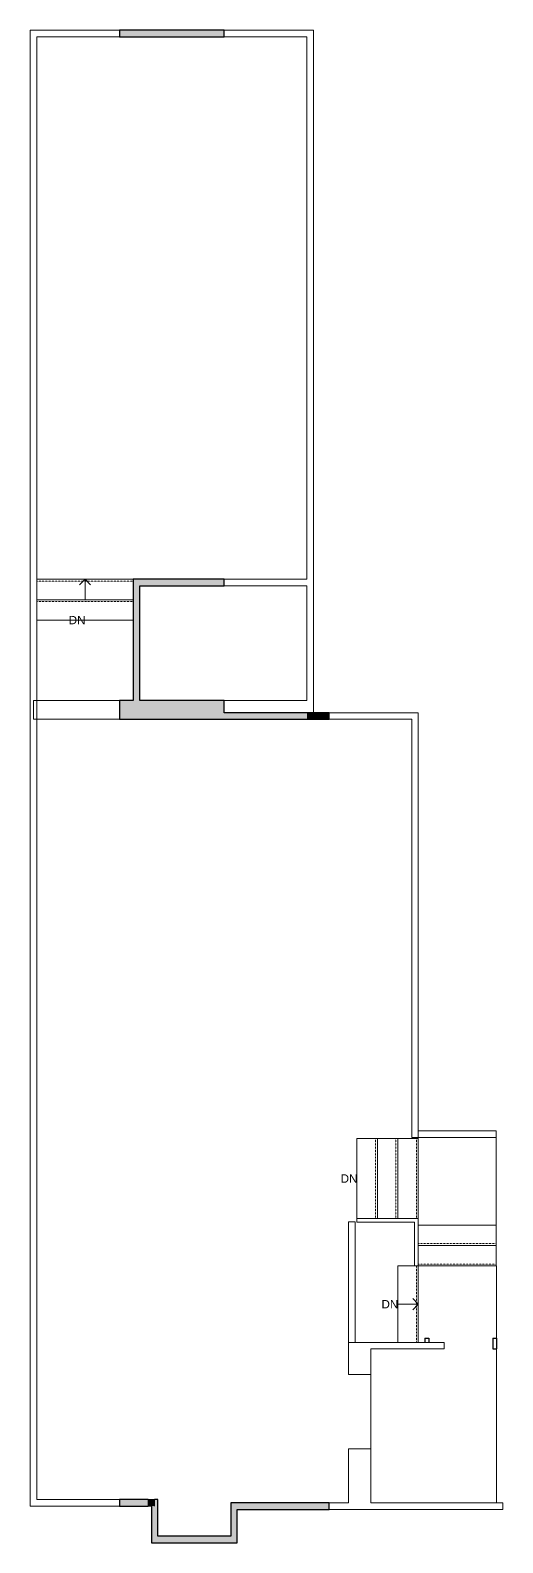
# Model space of a CAD drawing. Header units: inches. Extents: x -1287 to 1590, y -3558 to 989.
# Drawn here: x -1022 to -767, y -3558 to -2743 of the extents above; entities that cross this region are included whole.
import ezdxf

# ---------------------------------------------------------------- set-up
doc = ezdxf.new("R2010")
doc.units = ezdxf.units.IN
doc.header["$MEASUREMENT"] = 0
doc.linetypes.add('Overhead 1_16_', pattern=[0.101562, 0.0625, -0.039062])
for name, color, linetype, lineweight in [('A-DOOR', 31, 'Continuous', 18), ('A-DOOR-FRAM', 31, 'Continuous', 30), ('A-WALL', 113, 'Continuous', 18), ('A-WALL-PATT', 111, 'Continuous', 18), ('I-WALL', 2, 'Continuous', 18), ('S-STRS', 31, 'Continuous', 18), ('S-STRS-ANNO', 31, 'Continuous', 9), ('S-STRS-IDEN', 31, 'Continuous', 9)]:
    doc.layers.add(name, color=color, linetype=linetype, lineweight=lineweight)
doc.styles.add('Swis721 Lt BT', font='swissl.ttf', dxfattribs={"height": 4.5})

# ---------------------------------------------------------------- blocks, each defined once
blk = doc.blocks.new('Single Flush - D2 2_10_5_ X 8_-6215624-1st Floor Construction')
at = {"layer": 'A-DOOR-FRAM', "color": 8}
for p, q in [((-19.25, 4), (-19.25, 1.75)), ((-19.25, 4), (-17.25, 4)), ((-17.25, 4), (-17.25, 1.75)), ((17.250004, 4), (17.250004, -1.75)), ((17.250004, 4), (19.250004, 4)), ((19.250004, 4), (19.250004, -1.75)), ((17.250004, -1.75), (19.250004, -1.75))]:
    blk.add_line(p, q, dxfattribs=at)

msp = doc.modelspace()

# ---------------------------------------------------------------- hatches: boundary and pattern name
at = {"layer": 'A-WALL-PATT', "lineweight": 9}
for points in [[(-940.3, -2746.01), (-917.43, -2746.01), (-917.43, -2742.51), (-973.93, -2742.51), (-973.93, -2746.01)], [(-962.93, -3103.96), (-962.93, -3038.51), (-966.43, -3038.51), (-966.43, -3103.96)], [(-962.93, -3042.01), (-917.43, -3042.01), (-917.43, -3038.51), (-962.93, -3038.51)], [(-872.93, -3113.96), (-872.93, -3110.46), (-917.43, -3110.46), (-917.43, -3103.96), (-973.93, -3103.96), (-973.93, -3113.96), (-940.3, -3113.96)], [(-869.43, -3113.96), (-869.43, -3110.46), (-872.93, -3110.46), (-872.93, -3113.96)], [(-869.43, -3113.96), (-860.93, -3113.96), (-860.93, -3110.46), (-869.43, -3110.46)], [(-956.68, -3538.21), (-953.18, -3538.21), (-953.18, -3534.71), (-973.93, -3534.71), (-973.93, -3538.21), (-958.43, -3538.21)], [(-956.68, -3538.21), (-954.93, -3538.21), (-954.93, -3534.71), (-958.43, -3534.71), (-958.43, -3538.21)], [(-956.68, -3554.46), (-953.18, -3554.46), (-953.18, -3538.21), (-956.68, -3538.21)], [(-910.43, -3539.96), (-860.93, -3539.96), (-860.93, -3536.46), (-913.93, -3536.46), (-913.93, -3539.96)], [(-910.43, -3557.96), (-910.43, -3539.96), (-913.93, -3539.96), (-913.93, -3557.96)], [(-940.3, -3557.96), (-913.93, -3557.96), (-913.93, -3554.46), (-956.68, -3554.46), (-956.68, -3557.96)]]:
    msp.add_hatch(color=7, dxfattribs=at).paths.add_polyline_path(points, flags=0)

# ---------------------------------------------------------------- linework, layer by layer
at = {"layer": 'A-WALL', "lineweight": 9}
for p, q in [((-1020.18, -3113.96), (-1020.18, -3103.96)), ((-1020.18, -3103.96), (-973.93, -3103.96)), ((-917.43, -3103.96), (-872.93, -3103.96)), ((-973.93, -3113.96), (-1020.18, -3113.96)), ((-850.43, -3467.21), (-850.43, -3449.96)), ((-850.43, -3449.96), (-838.43, -3449.96)), ((-838.43, -3453.46), (-838.43, -3467.21)), ((-838.43, -3467.21), (-850.43, -3467.21)), ((-850.43, -3536.46), (-850.43, -3507.24)), ((-850.43, -3507.24), (-838.43, -3507.24)), ((-838.43, -3507.24), (-838.43, -3536.46))]:
    msp.add_line(p, q, dxfattribs=at)
at = {"layer": 'A-WALL', "color": 8, "lineweight": 30}
for p, q in [((-966.43, -3103.96), (-973.93, -3103.96)), ((-973.93, -3103.96), (-973.93, -3113.96)), ((-917.43, -3103.96), (-962.93, -3103.96)), ((-917.43, -3110.46), (-917.43, -3103.96)), ((-973.93, -3113.96), (-872.93, -3113.96)), ((-872.93, -3110.46), (-917.43, -3110.46))]:
    msp.add_line(p, q, dxfattribs=at)
at = {"layer": 'A-WALL', "color": 55}
for p, q in [((-954.93, -3534.71), (-958.43, -3534.71)), ((-958.43, -3538.21), (-956.68, -3538.21))]:
    msp.add_line(p, q, dxfattribs=at)
at = {"layer": 'I-WALL', "lineweight": 9}
for p, q in [((-1021.93, -3538.21), (-1021.93, -2742.51)), ((-1021.93, -2742.51), (-973.93, -2742.51)), ((-1018.43, -2746.01), (-1018.43, -3534.71)), ((-973.93, -2746.01), (-1018.43, -2746.01)), ((-917.43, -2742.51), (-869.43, -2742.51)), ((-872.93, -2746.01), (-917.43, -2746.01)), ((-872.93, -3038.51), (-872.93, -2746.01)), ((-869.43, -2742.51), (-869.43, -3110.46)), ((-917.43, -3038.51), (-872.93, -3038.51)), ((-872.93, -3042.01), (-917.43, -3042.01)), ((-872.93, -3103.96), (-872.93, -3042.01)), ((-860.93, -3110.46), (-812.93, -3110.46)), ((-816.43, -3113.96), (-860.93, -3113.96)), ((-816.43, -3339.46), (-816.43, -3113.96)), ((-812.93, -3110.46), (-812.93, -3339.46)), ((-770.93, -3339.46), (-816.43, -3339.46)), ((-812.93, -3335.96), (-770.93, -3335.96)), ((-770.93, -3335.96), (-770.93, -3339.46)), ((-850.43, -3449.96), (-850.43, -3384.96)), ((-850.43, -3384.96), (-846.93, -3384.96)), ((-846.93, -3384.96), (-846.93, -3449.96)), ((-838.43, -3449.96), (-798.93, -3449.96)), ((-798.93, -3453.46), (-838.43, -3453.46)), ((-798.93, -3449.96), (-798.93, -3453.46)), ((-973.93, -3538.21), (-1021.93, -3538.21)), ((-1018.43, -3534.71), (-973.93, -3534.71)), ((-860.93, -3536.46), (-850.43, -3536.46)), ((-838.43, -3536.46), (-767.43, -3536.46)), ((-767.43, -3536.46), (-767.43, -3539.96)), ((-767.43, -3539.96), (-860.93, -3539.96))]:
    msp.add_line(p, q, dxfattribs=at)
at = {"layer": 'I-WALL', "color": 8, "lineweight": 30}
for p, q in [((-917.43, -2742.51), (-973.93, -2742.51)), ((-973.93, -2742.51), (-973.93, -2746.01)), ((-973.93, -2746.01), (-917.43, -2746.01)), ((-917.43, -2746.01), (-917.43, -2742.51)), ((-966.43, -3038.51), (-966.43, -3103.96)), ((-917.43, -3038.51), (-966.43, -3038.51)), ((-917.43, -3042.01), (-917.43, -3038.51)), ((-962.93, -3103.96), (-962.93, -3042.01)), ((-962.93, -3042.01), (-917.43, -3042.01)), ((-860.93, -3110.46), (-872.93, -3110.46)), ((-872.93, -3113.96), (-860.93, -3113.96)), ((-860.93, -3113.96), (-860.93, -3110.46)), ((-958.43, -3534.71), (-973.93, -3534.71)), ((-973.93, -3534.71), (-973.93, -3538.21)), ((-973.93, -3538.21), (-958.43, -3538.21)), ((-958.43, -3534.71), (-958.43, -3538.21)), ((-956.68, -3538.21), (-956.68, -3557.96)), ((-954.93, -3538.21), (-954.93, -3534.71)), ((-953.18, -3534.71), (-954.93, -3534.71)), ((-953.18, -3554.46), (-953.18, -3534.71)), ((-860.93, -3536.46), (-913.93, -3536.46)), ((-913.93, -3536.46), (-913.93, -3554.46)), ((-860.93, -3539.96), (-860.93, -3536.46)), ((-910.43, -3539.96), (-860.93, -3539.96)), ((-910.43, -3557.96), (-910.43, -3539.96)), ((-913.93, -3554.46), (-953.18, -3554.46)), ((-956.68, -3557.96), (-910.43, -3557.96))]:
    msp.add_line(p, q, dxfattribs=at)
at = {"layer": 'S-STRS', "lineweight": 9}
for p, q in [((-966.43, -3038.51), (-1018.43, -3038.51)), ((-966.43, -3049.51), (-1018.43, -3049.51)), ((-966.43, -3060.51), (-1018.43, -3060.51)), ((-845.93, -3383.21), (-845.93, -3339.96)), ((-834.93, -3339.96), (-845.93, -3339.96)), ((-823.93, -3339.96), (-834.93, -3339.96)), ((-834.93, -3383.21), (-834.93, -3339.96)), ((-812.93, -3339.96), (-823.93, -3339.96)), ((-823.93, -3383.21), (-823.93, -3339.96)), ((-814.93, -3339.46), (-814.93, -3339.96)), ((-812.93, -3339.46), (-812.93, -3339.96)), ((-812.93, -3383.21), (-812.93, -3339.96)), ((-770.93, -3386.71), (-770.93, -3339.46)), ((-845.93, -3383.21), (-845.93, -3385.21)), ((-834.93, -3383.21), (-845.93, -3383.21)), ((-823.93, -3383.21), (-834.93, -3383.21)), ((-812.93, -3383.21), (-823.93, -3383.21)), ((-812.93, -3385.21), (-812.93, -3383.21)), ((-814.93, -3385.21), (-845.93, -3385.21)), ((-814.93, -3385.21), (-814.93, -3394.63)), ((-812.93, -3385.21), (-812.93, -3394.63)), ((-812.93, -3386.71), (-770.93, -3386.71)), ((-812.93, -3393.71), (-812.93, -3386.71)), ((-770.93, -3397.71), (-770.93, -3386.71)), ((-814.93, -3408.71), (-814.93, -3394.63)), ((-812.93, -3397.71), (-812.93, -3394.63)), ((-812.93, -3408.71), (-812.93, -3397.71)), ((-812.93, -3397.71), (-770.93, -3397.71)), ((-770.93, -3408.71), (-770.93, -3397.71)), ((-823.93, -3449.96), (-823.93, -3408.71)), ((-812.93, -3408.71), (-823.93, -3408.71)), ((-770.8, -3408.71), (-812.93, -3408.71)), ((-812.93, -3449.96), (-812.93, -3408.71)), ((-770.8, -3536.46), (-770.8, -3408.71)), ((-838.43, -3467.21), (-838.43, -3507.24))]:
    msp.add_line(p, q, dxfattribs=at)
at = {"layer": 'S-STRS', "linetype": 'Overhead 1_16_', "lineweight": 9}
for p, q in [((-966.43, -3039.51), (-1018.43, -3039.51)), ((-966.43, -3050.51), (-1018.43, -3050.51)), ((-835.93, -3383.21), (-835.93, -3339.96)), ((-824.93, -3383.21), (-824.93, -3339.96)), ((-813.93, -3383.21), (-813.93, -3339.96)), ((-812.93, -3396.71), (-770.93, -3396.71)), ((-812.93, -3407.71), (-770.93, -3407.71)), ((-813.93, -3449.96), (-813.93, -3408.71))]:
    msp.add_line(p, q, dxfattribs=at)
at = {"layer": 'S-STRS-ANNO'}
for p, q in [((-992.43, -3038.51), (-995.43, -3041.51)), ((-992.43, -3038.51), (-992.43, -3049.51)), ((-992.43, -3038.51), (-989.43, -3041.51)), ((-812.93, -3429.34), (-823.93, -3429.34)), ((-812.93, -3429.34), (-815.93, -3426.34)), ((-812.93, -3429.34), (-815.93, -3432.34))]:
    msp.add_line(p, q, dxfattribs=at)

# ---------------------------------------------------------------- block references
at = {"layer": 'A-DOOR'}
msp.add_blockref('Single Flush - D2 2_10_5_ X 8_-6215624-1st Floor Construction', (-790.05, -3451.71), dxfattribs=at)

# ---------------------------------------------------------------- texts
at = {"layer": 'S-STRS-IDEN', "char_height": 4.5, "width": 10.5833, "attachment_point": 1, "line_spacing_factor": 1.005062, "style": 'Swis721 Lt BT'}
for insert in [(-1001.25, -3058.27), (-854.75, -3359.35), (-832.75, -3427.1)]:
    msp.add_mtext('DN', dxfattribs=dict(at, insert=insert))

doc.saveas('drawing.dxf')
